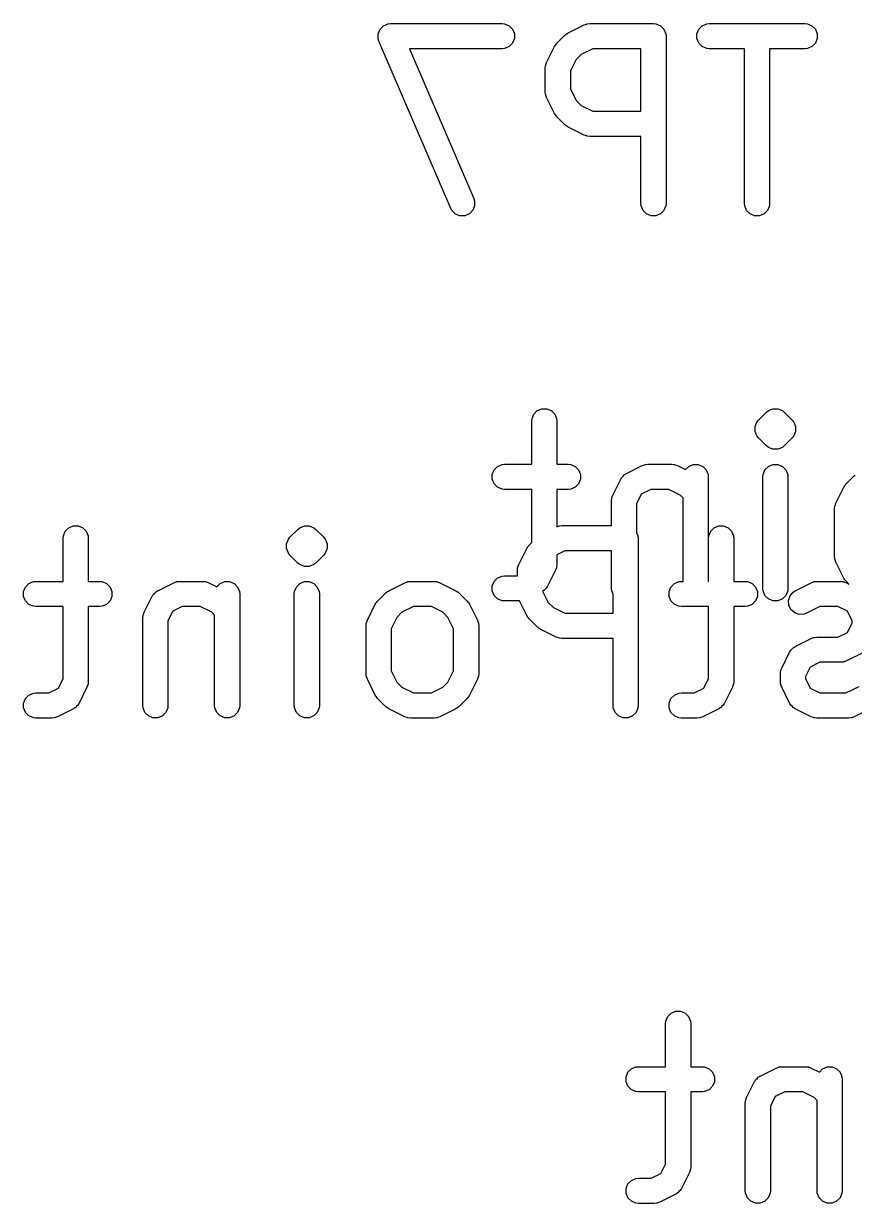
# Model space of a CAD drawing. Extents: x -2.56 to 2.01, y 0.39 to 3.96.
# Drawn here: x -2.5641 to -2.3686, y 2.9961 to 3.2736 of the extents above; entities that cross this region are included whole.
import ezdxf

# ---------------------------------------------------------------- set-up
doc = ezdxf.new("R2010")
doc.units = 0
doc.header["$MEASUREMENT"] = 0
doc.layers.add('BLACK', color=7, linetype='CONTINUOUS')

msp = doc.modelspace()

# ---------------------------------------------------------------- linework, layer by layer
at = {"layer": 'BLACK', "linetype": 'CONTINUOUS'}
for p, q in [((-2.48018, 3.27232), (-2.47979, 3.27271)), ((-2.47979, 3.27271), (-2.4794, 3.27311)), ((-2.4794, 3.27311), (-2.47938, 3.27312)), ((-2.47938, 3.27312), (-2.47937, 3.27313)), ((-2.47937, 3.27313), (-2.47885, 3.27335)), ((-2.47885, 3.27335), (-2.47834, 3.27357)), ((-2.47834, 3.27357), (-2.47832, 3.27357)), ((-2.47832, 3.27357), (-2.4783, 3.27357)), ((-2.4783, 3.27357), (-2.47773, 3.27363)), ((-2.47773, 3.27363), (-2.45148, 3.27363)), ((-2.45148, 3.27363), (-2.45091, 3.27357)), ((-2.45091, 3.27357), (-2.44984, 3.27313)), ((-2.44984, 3.27313), (-2.44903, 3.27232)), ((-2.43593, 3.27144), (-2.43218, 3.27332)), ((-2.43218, 3.27332), (-2.43164, 3.27352)), ((-2.43164, 3.27352), (-2.43153, 3.27353)), ((-2.43153, 3.27353), (-2.43143, 3.27357)), ((-2.43143, 3.27357), (-2.43086, 3.27363)), ((-2.43086, 3.27363), (-2.41586, 3.27363)), ((-2.41586, 3.27363), (-2.41528, 3.27357)), ((-2.41528, 3.27357), (-2.41422, 3.27313)), ((-2.41422, 3.27313), (-2.41341, 3.27232)), ((-2.40519, 3.27232), (-2.40438, 3.27313)), ((-2.40438, 3.27313), (-2.40331, 3.27357)), ((-2.40331, 3.27357), (-2.40274, 3.27363)), ((-2.40274, 3.27363), (-2.38024, 3.27363)), ((-2.38024, 3.27363), (-2.37966, 3.27357)), ((-2.37966, 3.27357), (-2.3786, 3.27313)), ((-2.3786, 3.27313), (-2.37778, 3.27232)), ((-2.48063, 3.27122), (-2.48062, 3.27123)), ((-2.48062, 3.27066), (-2.48063, 3.27122)), ((-2.48062, 3.27125), (-2.48041, 3.27177)), ((-2.48062, 3.27123), (-2.48062, 3.27125)), ((-2.48062, 3.2701), (-2.48062, 3.27066)), ((-2.48062, 3.27008), (-2.48062, 3.2701)), ((-2.48062, 3.27007), (-2.48062, 3.27008)), ((-2.48044, 3.26951), (-2.48062, 3.27007)), ((-2.48041, 3.27177), (-2.4802, 3.27229)), ((-2.4802, 3.27229), (-2.48019, 3.2723)), ((-2.48019, 3.2723), (-2.48018, 3.27232)), ((-2.44903, 3.27232), (-2.44859, 3.27125)), ((-2.44859, 3.2701), (-2.44903, 3.26904)), ((-2.44859, 3.27125), (-2.44859, 3.2701)), ((-2.43857, 3.26901), (-2.4367, 3.27089)), ((-2.4367, 3.27089), (-2.43647, 3.27108)), ((-2.43647, 3.27108), (-2.43642, 3.27113)), ((-2.43642, 3.27113), (-2.43633, 3.27119)), ((-2.43633, 3.27119), (-2.43625, 3.27126)), ((-2.43625, 3.27126), (-2.43618, 3.27129)), ((-2.43618, 3.27129), (-2.43593, 3.27144)), ((-2.41341, 3.27232), (-2.41296, 3.27125)), ((-2.41296, 3.27125), (-2.41291, 3.27068)), ((-2.41291, 3.27068), (-2.41291, 3.23131)), ((-2.40563, 3.27125), (-2.40519, 3.27232)), ((-2.40563, 3.2701), (-2.40563, 3.27125)), ((-2.40519, 3.26904), (-2.40563, 3.2701)), ((-2.37778, 3.27232), (-2.37734, 3.27125)), ((-2.37734, 3.2701), (-2.37778, 3.26904)), ((-2.37734, 3.27125), (-2.37734, 3.2701)), ((-2.46357, 3.23014), (-2.48044, 3.26951)), ((-2.45148, 3.26772), (-2.47325, 3.26772)), ((-2.47325, 3.26772), (-2.45814, 3.23247)), ((-2.45091, 3.26778), (-2.45148, 3.26772)), ((-2.44984, 3.26822), (-2.45091, 3.26778)), ((-2.44903, 3.26904), (-2.44984, 3.26822)), ((-2.441, 3.2645), (-2.43912, 3.26825)), ((-2.43912, 3.26825), (-2.43897, 3.2685)), ((-2.43897, 3.2685), (-2.43894, 3.26857)), ((-2.43894, 3.26857), (-2.43887, 3.26865)), ((-2.43887, 3.26865), (-2.43882, 3.26874)), ((-2.43882, 3.26874), (-2.43876, 3.26879)), ((-2.43876, 3.26879), (-2.43857, 3.26901)), ((-2.43016, 3.26772), (-2.43286, 3.26637)), ((-2.41881, 3.26772), (-2.43016, 3.26772)), ((-2.41881, 3.25301), (-2.41881, 3.26772)), ((-2.40438, 3.26822), (-2.40519, 3.26904)), ((-2.40331, 3.26778), (-2.40438, 3.26822)), ((-2.40274, 3.26772), (-2.40331, 3.26778)), ((-2.39444, 3.26772), (-2.40274, 3.26772)), ((-2.39444, 3.23131), (-2.39444, 3.26772)), ((-2.38024, 3.26772), (-2.38854, 3.26772)), ((-2.38854, 3.26772), (-2.38854, 3.23131)), ((-2.37966, 3.26778), (-2.38024, 3.26772)), ((-2.3786, 3.26822), (-2.37966, 3.26778)), ((-2.37778, 3.26904), (-2.3786, 3.26822)), ((-2.44121, 3.26396), (-2.441, 3.2645)), ((-2.43406, 3.26518), (-2.4354, 3.26248)), ((-2.43286, 3.26637), (-2.43406, 3.26518)), ((-2.44131, 3.26318), (-2.44125, 3.26375)), ((-2.44131, 3.25755), (-2.44131, 3.26318)), ((-2.44125, 3.26375), (-2.44121, 3.26385)), ((-2.44121, 3.26385), (-2.44121, 3.26396)), ((-2.4354, 3.26248), (-2.4354, 3.25825)), ((-2.44125, 3.25698), (-2.44131, 3.25755)), ((-2.44121, 3.25688), (-2.44125, 3.25698)), ((-2.44121, 3.25677), (-2.44121, 3.25688)), ((-2.441, 3.25623), (-2.44121, 3.25677)), ((-2.43912, 3.25248), (-2.441, 3.25623)), ((-2.4354, 3.25825), (-2.43406, 3.25555)), ((-2.43406, 3.25555), (-2.43286, 3.25436)), ((-2.43286, 3.25436), (-2.43016, 3.25301)), ((-2.43016, 3.25301), (-2.41881, 3.25301)), ((-2.43897, 3.25224), (-2.43912, 3.25248)), ((-2.43894, 3.25216), (-2.43897, 3.25224)), ((-2.43887, 3.25208), (-2.43894, 3.25216)), ((-2.43882, 3.25199), (-2.43887, 3.25208)), ((-2.43876, 3.25194), (-2.43882, 3.25199)), ((-2.43857, 3.25172), (-2.43876, 3.25194)), ((-2.4367, 3.24984), (-2.43857, 3.25172)), ((-2.43647, 3.24966), (-2.4367, 3.24984)), ((-2.43642, 3.2496), (-2.43647, 3.24966)), ((-2.43633, 3.24954), (-2.43642, 3.2496)), ((-2.43625, 3.24947), (-2.43633, 3.24954)), ((-2.43618, 3.24944), (-2.43625, 3.24947)), ((-2.43593, 3.24929), (-2.43618, 3.24944)), ((-2.43218, 3.24741), (-2.43593, 3.24929)), ((-2.43164, 3.24721), (-2.43218, 3.24741)), ((-2.43153, 3.2472), (-2.43164, 3.24721)), ((-2.43143, 3.24716), (-2.43153, 3.2472)), ((-2.43086, 3.2471), (-2.43143, 3.24716)), ((-2.41881, 3.2471), (-2.43086, 3.2471)), ((-2.41881, 3.23131), (-2.41881, 3.2471)), ((-2.45814, 3.23247), (-2.45797, 3.23192)), ((-2.45797, 3.23192), (-2.45795, 3.23077)), ((-2.41876, 3.23073), (-2.41881, 3.23131)), ((-2.41291, 3.23131), (-2.41296, 3.23073)), ((-2.39438, 3.23073), (-2.39444, 3.23131)), ((-2.38854, 3.23131), (-2.38859, 3.23073)), ((-2.46329, 3.22964), (-2.46357, 3.23014)), ((-2.46247, 3.22883), (-2.46329, 3.22964)), ((-2.4614, 3.2284), (-2.46247, 3.22883)), ((-2.46024, 3.22842), (-2.4614, 3.2284)), ((-2.45918, 3.22887), (-2.46024, 3.22842)), ((-2.45838, 3.2297), (-2.45918, 3.22887)), ((-2.45795, 3.23077), (-2.45838, 3.2297)), ((-2.41832, 3.22967), (-2.41876, 3.23073)), ((-2.4175, 3.22885), (-2.41832, 3.22967)), ((-2.41644, 3.22841), (-2.4175, 3.22885)), ((-2.41528, 3.22841), (-2.41644, 3.22841)), ((-2.41422, 3.22885), (-2.41528, 3.22841)), ((-2.41341, 3.22967), (-2.41422, 3.22885)), ((-2.41296, 3.23073), (-2.41341, 3.22967)), ((-2.39394, 3.22967), (-2.39438, 3.23073)), ((-2.39313, 3.22885), (-2.39394, 3.22967)), ((-2.39206, 3.22841), (-2.39313, 3.22885)), ((-2.39091, 3.22841), (-2.39206, 3.22841)), ((-2.38985, 3.22885), (-2.39091, 3.22841)), ((-2.38903, 3.22967), (-2.38985, 3.22885)), ((-2.38859, 3.23073), (-2.38903, 3.22967)), ((-2.44444, 3.1807), (-2.444, 3.18177)), ((-2.444, 3.18177), (-2.44319, 3.18258)), ((-2.44319, 3.18258), (-2.44212, 3.18302)), ((-2.44212, 3.18302), (-2.44097, 3.18302)), ((-2.44097, 3.18302), (-2.4399, 3.18258)), ((-2.4399, 3.18258), (-2.43909, 3.18177)), ((-2.43909, 3.18177), (-2.43865, 3.1807)), ((-2.39114, 3.18034), (-2.38926, 3.18221)), ((-2.38926, 3.18221), (-2.38882, 3.18258)), ((-2.38882, 3.18258), (-2.38775, 3.18302)), ((-2.38775, 3.18302), (-2.3866, 3.18302)), ((-2.3866, 3.18302), (-2.3866, 3.18302)), ((-2.3866, 3.18302), (-2.38554, 3.18258)), ((-2.38554, 3.18258), (-2.38509, 3.18221)), ((-2.38509, 3.18221), (-2.38321, 3.18034)), ((-2.4445, 3.18013), (-2.44444, 3.1807)), ((-2.4445, 3.16995), (-2.4445, 3.18013)), ((-2.43865, 3.1807), (-2.43859, 3.18013)), ((-2.43859, 3.18013), (-2.43859, 3.16995)), ((-2.39195, 3.17883), (-2.39151, 3.17989)), ((-2.39195, 3.17767), (-2.39195, 3.17883)), ((-2.39151, 3.17989), (-2.39114, 3.18034)), ((-2.38321, 3.18034), (-2.38285, 3.17989)), ((-2.38285, 3.17989), (-2.38271, 3.17955)), ((-2.38271, 3.17955), (-2.38241, 3.17883)), ((-2.38241, 3.17883), (-2.38241, 3.17767)), ((-2.39151, 3.17661), (-2.39195, 3.17767)), ((-2.39114, 3.17616), (-2.39151, 3.17661)), ((-2.38926, 3.17429), (-2.39114, 3.17616)), ((-2.38321, 3.17616), (-2.38509, 3.17429)), ((-2.38285, 3.17661), (-2.38321, 3.17616)), ((-2.38241, 3.17767), (-2.38285, 3.17661)), ((-2.38882, 3.17392), (-2.38926, 3.17429)), ((-2.38775, 3.17348), (-2.38882, 3.17392)), ((-2.3866, 3.17348), (-2.38775, 3.17348)), ((-2.38775, 3.17348), (-2.38775, 3.17348)), ((-2.38554, 3.17392), (-2.3866, 3.17348)), ((-2.3866, 3.17348), (-2.3866, 3.17348)), ((-2.38509, 3.17429), (-2.38554, 3.17392)), ((-2.45256, 3.16946), (-2.45149, 3.1699)), ((-2.45149, 3.1699), (-2.45092, 3.16995)), ((-2.45092, 3.16995), (-2.4445, 3.16995)), ((-2.43859, 3.16995), (-2.43592, 3.16995)), ((-2.43592, 3.16995), (-2.43534, 3.1699)), ((-2.43534, 3.1699), (-2.43428, 3.16946)), ((-2.41849, 3.16964), (-2.41795, 3.16985)), ((-2.41795, 3.16985), (-2.41785, 3.16986)), ((-2.41785, 3.16986), (-2.41775, 3.1699)), ((-2.41775, 3.1699), (-2.41717, 3.16995)), ((-2.41717, 3.16995), (-2.41155, 3.16995)), ((-2.41155, 3.16995), (-2.41097, 3.1699)), ((-2.41097, 3.1699), (-2.41087, 3.16986)), ((-2.41087, 3.16986), (-2.41077, 3.16985)), ((-2.41077, 3.16985), (-2.41023, 3.16964)), ((-2.40756, 3.16946), (-2.4065, 3.1699)), ((-2.4065, 3.1699), (-2.40535, 3.1699)), ((-2.40535, 3.1699), (-2.40428, 3.16946)), ((-2.38882, 3.16946), (-2.38775, 3.1699)), ((-2.38775, 3.1699), (-2.3866, 3.1699)), ((-2.3866, 3.1699), (-2.38554, 3.16946)), ((-2.45381, 3.16758), (-2.45337, 3.16864)), ((-2.45381, 3.16643), (-2.45381, 3.16758)), ((-2.45337, 3.16864), (-2.45256, 3.16946)), ((-2.43428, 3.16946), (-2.43347, 3.16864)), ((-2.43347, 3.16864), (-2.43302, 3.16758)), ((-2.43302, 3.16758), (-2.43302, 3.16643)), ((-2.42326, 3.16694), (-2.42298, 3.16718)), ((-2.42298, 3.16718), (-2.42273, 3.16746)), ((-2.42273, 3.16746), (-2.42244, 3.16764)), ((-2.42244, 3.16764), (-2.42238, 3.16769)), ((-2.42238, 3.16769), (-2.42234, 3.16771)), ((-2.42234, 3.16771), (-2.42224, 3.16777)), ((-2.42224, 3.16777), (-2.41849, 3.16964)), ((-2.41023, 3.16964), (-2.40833, 3.16869)), ((-2.40833, 3.16869), (-2.40756, 3.16946)), ((-2.40428, 3.16946), (-2.40347, 3.16864)), ((-2.40347, 3.16864), (-2.40303, 3.16758)), ((-2.40303, 3.16758), (-2.40297, 3.167)), ((-2.40297, 3.167), (-2.40297, 3.1424)), ((-2.39013, 3.167), (-2.39007, 3.16758)), ((-2.39013, 3.14076), (-2.39013, 3.167)), ((-2.39007, 3.16758), (-2.38963, 3.16864)), ((-2.38963, 3.16864), (-2.38882, 3.16946)), ((-2.38554, 3.16946), (-2.38472, 3.16864)), ((-2.38472, 3.16864), (-2.38428, 3.16758)), ((-2.38428, 3.16758), (-2.38422, 3.167)), ((-2.38422, 3.167), (-2.38422, 3.14076)), ((-2.37052, 3.16534), (-2.36864, 3.16722)), ((-2.36864, 3.16722), (-2.36842, 3.1674)), ((-2.45337, 3.16536), (-2.45381, 3.16643)), ((-2.45256, 3.16455), (-2.45337, 3.16536)), ((-2.45149, 3.16411), (-2.45256, 3.16455)), ((-2.43428, 3.16455), (-2.43534, 3.16411)), ((-2.43347, 3.16536), (-2.43428, 3.16455)), ((-2.43302, 3.16643), (-2.43347, 3.16536)), ((-2.42544, 3.1627), (-2.42356, 3.16645)), ((-2.42356, 3.16645), (-2.4235, 3.16654)), ((-2.4235, 3.16654), (-2.42349, 3.16659)), ((-2.42349, 3.16659), (-2.42344, 3.16665)), ((-2.42344, 3.16665), (-2.42326, 3.16694)), ((-2.37294, 3.16082), (-2.37107, 3.16457)), ((-2.37107, 3.16457), (-2.37091, 3.16482)), ((-2.37091, 3.16482), (-2.37088, 3.16489)), ((-2.37088, 3.16489), (-2.37082, 3.16497)), ((-2.37082, 3.16497), (-2.37076, 3.16506)), ((-2.37076, 3.16506), (-2.3707, 3.16511)), ((-2.3707, 3.16511), (-2.37052, 3.16534)), ((-2.45092, 3.16405), (-2.45149, 3.16411)), ((-2.4445, 3.16405), (-2.45092, 3.16405)), ((-2.4445, 3.15154), (-2.4445, 3.16405)), ((-2.43592, 3.16405), (-2.43859, 3.16405)), ((-2.43859, 3.16405), (-2.43859, 3.15526)), ((-2.43534, 3.16411), (-2.43592, 3.16405)), ((-2.42575, 3.16138), (-2.42569, 3.16195)), ((-2.42569, 3.16195), (-2.42565, 3.16205)), ((-2.42565, 3.16216), (-2.42544, 3.1627)), ((-2.42565, 3.16205), (-2.42565, 3.16216)), ((-2.41872, 3.16293), (-2.41984, 3.16068)), ((-2.41648, 3.16405), (-2.41872, 3.16293)), ((-2.41225, 3.16405), (-2.41648, 3.16405)), ((-2.40955, 3.1627), (-2.41225, 3.16405)), ((-2.40888, 3.16203), (-2.40955, 3.1627)), ((-2.40888, 3.1424), (-2.40888, 3.16203)), ((-2.42575, 3.15552), (-2.42575, 3.16138)), ((-2.41984, 3.16068), (-2.41984, 3.15391)), ((-2.37326, 3.1595), (-2.3732, 3.16008)), ((-2.37326, 3.14825), (-2.37326, 3.1595)), ((-2.3732, 3.16008), (-2.37316, 3.16018)), ((-2.37316, 3.16018), (-2.37315, 3.16028)), ((-2.37315, 3.16028), (-2.37294, 3.16082)), ((-2.55473, 3.15257), (-2.55468, 3.15314)), ((-2.55468, 3.15314), (-2.55424, 3.15421)), ((-2.55424, 3.15421), (-2.55342, 3.15502)), ((-2.55342, 3.15502), (-2.55236, 3.15546)), ((-2.55236, 3.15546), (-2.5512, 3.15546)), ((-2.5512, 3.15546), (-2.55014, 3.15502)), ((-2.55014, 3.15502), (-2.54933, 3.15421)), ((-2.54933, 3.15421), (-2.54889, 3.15314)), ((-2.54889, 3.15314), (-2.54883, 3.15257)), ((-2.50138, 3.15278), (-2.4995, 3.15465)), ((-2.4995, 3.15465), (-2.49905, 3.15502)), ((-2.49905, 3.15502), (-2.49799, 3.15546)), ((-2.49799, 3.15546), (-2.49684, 3.15546)), ((-2.49684, 3.15546), (-2.49684, 3.15546)), ((-2.49684, 3.15546), (-2.49577, 3.15502)), ((-2.49577, 3.15502), (-2.49532, 3.15465)), ((-2.49532, 3.15465), (-2.49345, 3.15278)), ((-2.43859, 3.15526), (-2.4382, 3.15541)), ((-2.4382, 3.15541), (-2.43809, 3.15542)), ((-2.43809, 3.15542), (-2.438, 3.15546)), ((-2.438, 3.15546), (-2.43742, 3.15552)), ((-2.43742, 3.15552), (-2.42575, 3.15552)), ((-2.41984, 3.15391), (-2.41953, 3.15314)), ((-2.41953, 3.15314), (-2.41947, 3.15257)), ((-2.40288, 3.15257), (-2.40282, 3.15314)), ((-2.40282, 3.15314), (-2.40238, 3.15421)), ((-2.40238, 3.15421), (-2.40157, 3.15502)), ((-2.40157, 3.15502), (-2.4005, 3.15546)), ((-2.4005, 3.15546), (-2.39935, 3.15546)), ((-2.39935, 3.15546), (-2.39828, 3.15502)), ((-2.39828, 3.15502), (-2.39747, 3.15421)), ((-2.39747, 3.15421), (-2.39703, 3.15314)), ((-2.39703, 3.15314), (-2.39697, 3.15257)), ((-2.55473, 3.1424), (-2.55473, 3.15257)), ((-2.54883, 3.15257), (-2.54883, 3.1424)), ((-2.50218, 3.15127), (-2.50174, 3.15233)), ((-2.50218, 3.15012), (-2.50218, 3.15127)), ((-2.50174, 3.15233), (-2.50138, 3.15278)), ((-2.49345, 3.15278), (-2.49308, 3.15233)), ((-2.49308, 3.15233), (-2.49294, 3.15199)), ((-2.49294, 3.15199), (-2.49264, 3.15127)), ((-2.49264, 3.15127), (-2.49264, 3.15012)), ((-2.44569, 3.15014), (-2.44553, 3.15039)), ((-2.44553, 3.15039), (-2.4455, 3.15046)), ((-2.4455, 3.15046), (-2.44543, 3.15054)), ((-2.44543, 3.15054), (-2.44538, 3.15063)), ((-2.44538, 3.15063), (-2.44532, 3.15068)), ((-2.44532, 3.15068), (-2.44513, 3.1509)), ((-2.44513, 3.1509), (-2.4445, 3.15154)), ((-2.41947, 3.15257), (-2.41947, 3.1132)), ((-2.40288, 3.1424), (-2.40288, 3.15257)), ((-2.39697, 3.15257), (-2.39697, 3.1424)), ((-2.50174, 3.14905), (-2.50218, 3.15012)), ((-2.50138, 3.1486), (-2.50174, 3.14905)), ((-2.4995, 3.14673), (-2.50138, 3.1486)), ((-2.49345, 3.1486), (-2.49532, 3.14673)), ((-2.49308, 3.14905), (-2.49345, 3.1486)), ((-2.49264, 3.15012), (-2.49308, 3.14905)), ((-2.44756, 3.14639), (-2.44569, 3.15014)), ((-2.43672, 3.14961), (-2.43859, 3.14868)), ((-2.43859, 3.14868), (-2.43859, 3.14638)), ((-2.42575, 3.14961), (-2.43672, 3.14961)), ((-2.42575, 3.14076), (-2.42575, 3.14961)), ((-2.3732, 3.14768), (-2.37326, 3.14825)), ((-2.37316, 3.14758), (-2.3732, 3.14768)), ((-2.37315, 3.14747), (-2.37316, 3.14758)), ((-2.49905, 3.14636), (-2.4995, 3.14673)), ((-2.49799, 3.14592), (-2.49905, 3.14636)), ((-2.49684, 3.14592), (-2.49799, 3.14592)), ((-2.49799, 3.14592), (-2.49799, 3.14592)), ((-2.49577, 3.14636), (-2.49684, 3.14592)), ((-2.49684, 3.14592), (-2.49684, 3.14592)), ((-2.49532, 3.14673), (-2.49577, 3.14636)), ((-2.44787, 3.14507), (-2.44782, 3.14564)), ((-2.44787, 3.14371), (-2.44787, 3.14507)), ((-2.44782, 3.14564), (-2.44777, 3.14574)), ((-2.44777, 3.14585), (-2.44756, 3.14639)), ((-2.44777, 3.14574), (-2.44777, 3.14585)), ((-2.4389, 3.14506), (-2.44078, 3.14131)), ((-2.4387, 3.1456), (-2.4389, 3.14506)), ((-2.43869, 3.14571), (-2.4387, 3.1456)), ((-2.43865, 3.1458), (-2.43869, 3.14571)), ((-2.43859, 3.14638), (-2.43865, 3.1458)), ((-2.37294, 3.14693), (-2.37315, 3.14747)), ((-2.37107, 3.14318), (-2.37294, 3.14693)), ((-2.5628, 3.1419), (-2.56173, 3.14234)), ((-2.56173, 3.14234), (-2.56115, 3.1424)), ((-2.56115, 3.1424), (-2.55473, 3.1424)), ((-2.54883, 3.1424), (-2.54616, 3.1424)), ((-2.54616, 3.1424), (-2.54558, 3.14234)), ((-2.54558, 3.14234), (-2.54452, 3.1419)), ((-2.53248, 3.14021), (-2.52873, 3.14208)), ((-2.52873, 3.14208), (-2.52819, 3.14229)), ((-2.52819, 3.14229), (-2.52808, 3.1423)), ((-2.52808, 3.1423), (-2.52799, 3.14234)), ((-2.52799, 3.14234), (-2.52741, 3.1424)), ((-2.52741, 3.1424), (-2.52178, 3.1424)), ((-2.52178, 3.1424), (-2.52121, 3.14234)), ((-2.52121, 3.14234), (-2.52111, 3.1423)), ((-2.52111, 3.1423), (-2.521, 3.14229)), ((-2.521, 3.14229), (-2.52046, 3.14208)), ((-2.52046, 3.14208), (-2.51856, 3.14113)), ((-2.5178, 3.1419), (-2.51674, 3.14234)), ((-2.51674, 3.14234), (-2.51558, 3.14234)), ((-2.51558, 3.14234), (-2.51452, 3.1419)), ((-2.49905, 3.1419), (-2.49799, 3.14234)), ((-2.49799, 3.14234), (-2.49684, 3.14234)), ((-2.49684, 3.14234), (-2.49577, 3.1419)), ((-2.47811, 3.14021), (-2.47436, 3.14208)), ((-2.47436, 3.14208), (-2.47382, 3.14229)), ((-2.47382, 3.14229), (-2.47371, 3.1423)), ((-2.47371, 3.1423), (-2.47362, 3.14234)), ((-2.47362, 3.14234), (-2.47304, 3.1424)), ((-2.47304, 3.1424), (-2.46742, 3.1424)), ((-2.46742, 3.1424), (-2.46684, 3.14234)), ((-2.46684, 3.14234), (-2.46674, 3.1423)), ((-2.46674, 3.1423), (-2.46664, 3.14229)), ((-2.46664, 3.14229), (-2.4661, 3.14208)), ((-2.4661, 3.14208), (-2.46235, 3.14021)), ((-2.45381, 3.14133), (-2.45337, 3.1424)), ((-2.45337, 3.1424), (-2.45256, 3.14321)), ((-2.45256, 3.14321), (-2.45149, 3.14365)), ((-2.45149, 3.14365), (-2.45092, 3.14371)), ((-2.45092, 3.14371), (-2.44787, 3.14371)), ((-2.41094, 3.1419), (-2.40987, 3.14234)), ((-2.40987, 3.14234), (-2.4093, 3.1424)), ((-2.4093, 3.1424), (-2.40888, 3.1424)), ((-2.40297, 3.1424), (-2.40288, 3.1424)), ((-2.39697, 3.1424), (-2.3943, 3.1424)), ((-2.3943, 3.1424), (-2.39372, 3.14234)), ((-2.39372, 3.14234), (-2.39266, 3.1419)), ((-2.3825, 3.14021), (-2.37875, 3.14208)), ((-2.37875, 3.14208), (-2.37821, 3.14229)), ((-2.37821, 3.14229), (-2.3781, 3.1423)), ((-2.3781, 3.1423), (-2.378, 3.14234)), ((-2.378, 3.14234), (-2.37743, 3.1424)), ((-2.37743, 3.1424), (-2.3718, 3.1424)), ((-2.3718, 3.1424), (-2.37123, 3.14234)), ((-2.37123, 3.14234), (-2.37113, 3.1423)), ((-2.37113, 3.1423), (-2.37102, 3.14229)), ((-2.37091, 3.14294), (-2.37107, 3.14318)), ((-2.37102, 3.14229), (-2.37048, 3.14208)), ((-2.37088, 3.14286), (-2.37091, 3.14294)), ((-2.37082, 3.14278), (-2.37088, 3.14286)), ((-2.37076, 3.14269), (-2.37082, 3.14278)), ((-2.3707, 3.14264), (-2.37076, 3.14269)), ((-2.37052, 3.14242), (-2.3707, 3.14264)), ((-2.36988, 3.14178), (-2.37052, 3.14242)), ((-2.37048, 3.14208), (-2.36988, 3.14178)), ((-2.56405, 3.14002), (-2.56361, 3.14108)), ((-2.56405, 3.13887), (-2.56405, 3.14002)), ((-2.56361, 3.14108), (-2.5628, 3.1419)), ((-2.54452, 3.1419), (-2.5437, 3.14108)), ((-2.5437, 3.14108), (-2.54326, 3.14002)), ((-2.54326, 3.14002), (-2.54326, 3.13887)), ((-2.53367, 3.13909), (-2.53349, 3.13938)), ((-2.53349, 3.13938), (-2.53321, 3.13962)), ((-2.53321, 3.13962), (-2.53297, 3.1399)), ((-2.53297, 3.1399), (-2.53268, 3.14008)), ((-2.53268, 3.14008), (-2.53262, 3.14013)), ((-2.53262, 3.14013), (-2.53258, 3.14015)), ((-2.53258, 3.14015), (-2.53248, 3.14021)), ((-2.51856, 3.14113), (-2.5178, 3.1419)), ((-2.51452, 3.1419), (-2.51371, 3.14108)), ((-2.51371, 3.14108), (-2.51326, 3.14002)), ((-2.51326, 3.14002), (-2.51321, 3.13944)), ((-2.51321, 3.13944), (-2.51321, 3.1132)), ((-2.50037, 3.13944), (-2.50031, 3.14002)), ((-2.50037, 3.1132), (-2.50037, 3.13944)), ((-2.50031, 3.14002), (-2.49987, 3.14108)), ((-2.49987, 3.14108), (-2.49905, 3.1419)), ((-2.49577, 3.1419), (-2.49496, 3.14108)), ((-2.49496, 3.14108), (-2.49452, 3.14002)), ((-2.49452, 3.14002), (-2.49446, 3.13944)), ((-2.49446, 3.13944), (-2.49446, 3.1132)), ((-2.48075, 3.13778), (-2.47888, 3.13966)), ((-2.47888, 3.13966), (-2.47865, 3.13984)), ((-2.47865, 3.13984), (-2.4786, 3.1399)), ((-2.4786, 3.1399), (-2.47851, 3.13996)), ((-2.47851, 3.13996), (-2.47843, 3.14002)), ((-2.47843, 3.14002), (-2.47836, 3.14005)), ((-2.47836, 3.14005), (-2.47811, 3.14021)), ((-2.46235, 3.14021), (-2.4621, 3.14005)), ((-2.4621, 3.14005), (-2.46203, 3.14002)), ((-2.46203, 3.14002), (-2.46195, 3.13996)), ((-2.46195, 3.13996), (-2.46186, 3.1399)), ((-2.46186, 3.1399), (-2.46181, 3.13984)), ((-2.46181, 3.13984), (-2.46158, 3.13966)), ((-2.46158, 3.13966), (-2.4597, 3.13778)), ((-2.45381, 3.14018), (-2.45381, 3.14133)), ((-2.45337, 3.13911), (-2.45381, 3.14018)), ((-2.4419, 3.14011), (-2.44194, 3.14008)), ((-2.44194, 3.14008), (-2.44062, 3.13744)), ((-2.44161, 3.1403), (-2.4419, 3.14011)), ((-2.44137, 3.14058), (-2.44161, 3.1403)), ((-2.44109, 3.14082), (-2.44137, 3.14058)), ((-2.4409, 3.14111), (-2.44109, 3.14082)), ((-2.44085, 3.14117), (-2.4409, 3.14111)), ((-2.44084, 3.14121), (-2.44085, 3.14117)), ((-2.44078, 3.14131), (-2.44084, 3.14121)), ((-2.42569, 3.14018), (-2.42575, 3.14076)), ((-2.42537, 3.13941), (-2.42569, 3.14018)), ((-2.42537, 3.1349), (-2.42537, 3.13941)), ((-2.41219, 3.14002), (-2.41175, 3.14108)), ((-2.41219, 3.13887), (-2.41219, 3.14002)), ((-2.41175, 3.14108), (-2.41094, 3.1419)), ((-2.39266, 3.1419), (-2.39185, 3.14108)), ((-2.39185, 3.14108), (-2.3914, 3.14002)), ((-2.3914, 3.14002), (-2.3914, 3.13887)), ((-2.39007, 3.14018), (-2.39013, 3.14076)), ((-2.38963, 3.13911), (-2.39007, 3.14018)), ((-2.38428, 3.14018), (-2.38472, 3.13911)), ((-2.38422, 3.14076), (-2.38428, 3.14018)), ((-2.38374, 3.13903), (-2.38299, 3.1399)), ((-2.38299, 3.1399), (-2.3825, 3.14021)), ((-2.56361, 3.1378), (-2.56405, 3.13887)), ((-2.5628, 3.13699), (-2.56361, 3.1378)), ((-2.56173, 3.13655), (-2.5628, 3.13699)), ((-2.56115, 3.13649), (-2.56173, 3.13655)), ((-2.55473, 3.13649), (-2.56115, 3.13649)), ((-2.55473, 3.11952), (-2.55473, 3.13649)), ((-2.54616, 3.13649), (-2.54883, 3.13649)), ((-2.54883, 3.13649), (-2.54883, 3.11882)), ((-2.54558, 3.13655), (-2.54616, 3.13649)), ((-2.54452, 3.13699), (-2.54558, 3.13655)), ((-2.5437, 3.1378), (-2.54452, 3.13699)), ((-2.54326, 3.13887), (-2.5437, 3.1378)), ((-2.53567, 3.13514), (-2.5338, 3.13889)), ((-2.5338, 3.13889), (-2.53374, 3.13898)), ((-2.53374, 3.13898), (-2.53372, 3.13903)), ((-2.53372, 3.13903), (-2.53367, 3.13909)), ((-2.52671, 3.13649), (-2.52896, 3.13537)), ((-2.52248, 3.13649), (-2.52671, 3.13649)), ((-2.51978, 3.13514), (-2.52248, 3.13649)), ((-2.48318, 3.13326), (-2.48131, 3.13701)), ((-2.48131, 3.13701), (-2.48115, 3.13726)), ((-2.48115, 3.13726), (-2.48112, 3.13733)), ((-2.48112, 3.13733), (-2.48105, 3.13741)), ((-2.48105, 3.13741), (-2.481, 3.1375)), ((-2.481, 3.1375), (-2.48094, 3.13755)), ((-2.48094, 3.13755), (-2.48075, 3.13778)), ((-2.47234, 3.13649), (-2.47504, 3.13514)), ((-2.46811, 3.13649), (-2.47234, 3.13649)), ((-2.46542, 3.13514), (-2.46811, 3.13649)), ((-2.4597, 3.13778), (-2.45952, 3.13755)), ((-2.45952, 3.13755), (-2.45946, 3.1375)), ((-2.45946, 3.1375), (-2.4594, 3.13741)), ((-2.4594, 3.13741), (-2.45934, 3.13733)), ((-2.45934, 3.13733), (-2.45931, 3.13726)), ((-2.45931, 3.13726), (-2.45915, 3.13701)), ((-2.45915, 3.13701), (-2.45728, 3.13326)), ((-2.45256, 3.1383), (-2.45337, 3.13911)), ((-2.45149, 3.13786), (-2.45256, 3.1383)), ((-2.45092, 3.1378), (-2.45149, 3.13786)), ((-2.4474, 3.1378), (-2.45092, 3.1378)), ((-2.44569, 3.13437), (-2.4474, 3.1378)), ((-2.44062, 3.13744), (-2.43942, 3.13625)), ((-2.41175, 3.1378), (-2.41219, 3.13887)), ((-2.41094, 3.13699), (-2.41175, 3.1378)), ((-2.40987, 3.13655), (-2.41094, 3.13699)), ((-2.4093, 3.13649), (-2.40987, 3.13655)), ((-2.40288, 3.13649), (-2.4093, 3.13649)), ((-2.40288, 3.11952), (-2.40288, 3.13649)), ((-2.3943, 3.13649), (-2.39697, 3.13649)), ((-2.39697, 3.13649), (-2.39697, 3.11882)), ((-2.39372, 3.13655), (-2.3943, 3.13649)), ((-2.39266, 3.13699), (-2.39372, 3.13655)), ((-2.39185, 3.1378), (-2.39266, 3.13699)), ((-2.3914, 3.13887), (-2.39185, 3.1378)), ((-2.38882, 3.1383), (-2.38963, 3.13911)), ((-2.38775, 3.13786), (-2.38882, 3.1383)), ((-2.3866, 3.13786), (-2.38775, 3.13786)), ((-2.38554, 3.1383), (-2.3866, 3.13786)), ((-2.38472, 3.13911), (-2.38554, 3.1383)), ((-2.38411, 3.13794), (-2.38374, 3.13903)), ((-2.38403, 3.13679), (-2.38411, 3.13794)), ((-2.38351, 3.13576), (-2.38403, 3.13679)), ((-2.37673, 3.13649), (-2.37986, 3.13493)), ((-2.3725, 3.13649), (-2.37673, 3.13649)), ((-2.37025, 3.13537), (-2.3725, 3.13649)), ((-2.53599, 3.13382), (-2.53593, 3.13439)), ((-2.53599, 3.1132), (-2.53599, 3.13382)), ((-2.53593, 3.13439), (-2.53589, 3.13449)), ((-2.53589, 3.13449), (-2.53588, 3.1346)), ((-2.53588, 3.1346), (-2.53567, 3.13514)), ((-2.52896, 3.13537), (-2.53008, 3.13312)), ((-2.51911, 3.13447), (-2.51978, 3.13514)), ((-2.51911, 3.1132), (-2.51911, 3.13447)), ((-2.47624, 3.13394), (-2.47759, 3.13125)), ((-2.47504, 3.13514), (-2.47624, 3.13394)), ((-2.46422, 3.13394), (-2.46542, 3.13514)), ((-2.46287, 3.13125), (-2.46422, 3.13394)), ((-2.44553, 3.13412), (-2.44569, 3.13437)), ((-2.4455, 3.13405), (-2.44553, 3.13412)), ((-2.44543, 3.13397), (-2.4455, 3.13405)), ((-2.44538, 3.13388), (-2.44543, 3.13397)), ((-2.44532, 3.13383), (-2.44538, 3.13388)), ((-2.44513, 3.13361), (-2.44532, 3.13383)), ((-2.43942, 3.13625), (-2.43672, 3.1349)), ((-2.43672, 3.1349), (-2.42537, 3.1349)), ((-2.38264, 3.135), (-2.38351, 3.13576)), ((-2.38155, 3.13464), (-2.38264, 3.135)), ((-2.3804, 3.13472), (-2.38155, 3.13464)), ((-2.37986, 3.13493), (-2.3804, 3.13472)), ((-2.36913, 3.13312), (-2.37025, 3.13537)), ((-2.53008, 3.13312), (-2.53008, 3.1132)), ((-2.48349, 3.13194), (-2.48344, 3.13252)), ((-2.48349, 3.1207), (-2.48349, 3.13194)), ((-2.48344, 3.13252), (-2.4834, 3.13262)), ((-2.4834, 3.13262), (-2.48339, 3.13272)), ((-2.48339, 3.13272), (-2.48318, 3.13326)), ((-2.47759, 3.13125), (-2.47759, 3.12139)), ((-2.46287, 3.12139), (-2.46287, 3.13125)), ((-2.45728, 3.13326), (-2.45707, 3.13272)), ((-2.45707, 3.13272), (-2.45706, 3.13262)), ((-2.45706, 3.13262), (-2.45702, 3.13252)), ((-2.45702, 3.13252), (-2.45696, 3.13194)), ((-2.45696, 3.13194), (-2.45696, 3.1207)), ((-2.44326, 3.13173), (-2.44513, 3.13361)), ((-2.44303, 3.13154), (-2.44326, 3.13173)), ((-2.44298, 3.13149), (-2.44303, 3.13154)), ((-2.44289, 3.13143), (-2.44298, 3.13149)), ((-2.44281, 3.13136), (-2.44289, 3.13143)), ((-2.44274, 3.13133), (-2.44281, 3.13136)), ((-2.44249, 3.13118), (-2.44274, 3.13133)), ((-2.43874, 3.1293), (-2.44249, 3.13118)), ((-2.37025, 3.1304), (-2.36913, 3.13264)), ((-2.36913, 3.13264), (-2.36913, 3.13312)), ((-2.4382, 3.1291), (-2.43874, 3.1293)), ((-2.43809, 3.12909), (-2.4382, 3.1291)), ((-2.438, 3.12905), (-2.43809, 3.12909)), ((-2.43742, 3.12899), (-2.438, 3.12905)), ((-2.42537, 3.12899), (-2.43742, 3.12899)), ((-2.42537, 3.1132), (-2.42537, 3.12899)), ((-2.3825, 3.12709), (-2.37875, 3.12896)), ((-2.37875, 3.12896), (-2.37821, 3.12917)), ((-2.37821, 3.12917), (-2.3781, 3.12917)), ((-2.3781, 3.12917), (-2.378, 3.12922)), ((-2.378, 3.12922), (-2.37743, 3.12927)), ((-2.37743, 3.12927), (-2.3725, 3.12927)), ((-2.3725, 3.12927), (-2.37025, 3.1304)), ((-2.38569, 3.12202), (-2.38382, 3.12577)), ((-2.38382, 3.12577), (-2.38376, 3.12586)), ((-2.38376, 3.12586), (-2.38374, 3.12591)), ((-2.38374, 3.12591), (-2.38369, 3.12596)), ((-2.38369, 3.12596), (-2.38351, 3.12626)), ((-2.38351, 3.12626), (-2.38323, 3.1265)), ((-2.38323, 3.1265), (-2.38299, 3.12678)), ((-2.38299, 3.12678), (-2.3827, 3.12696)), ((-2.3827, 3.12696), (-2.38264, 3.12701)), ((-2.38264, 3.12701), (-2.38259, 3.12703)), ((-2.38259, 3.12703), (-2.3825, 3.12709)), ((-2.36673, 3.12555), (-2.37048, 3.12368)), ((-2.37673, 3.12337), (-2.37898, 3.12224)), ((-2.3718, 3.12337), (-2.37673, 3.12337)), ((-2.37123, 3.12342), (-2.3718, 3.12337)), ((-2.37113, 3.12346), (-2.37123, 3.12342)), ((-2.37102, 3.12347), (-2.37113, 3.12346)), ((-2.37048, 3.12368), (-2.37102, 3.12347)), ((-2.48344, 3.12012), (-2.48349, 3.1207)), ((-2.4834, 3.12002), (-2.48344, 3.12012)), ((-2.48339, 3.11992), (-2.4834, 3.12002)), ((-2.48318, 3.11937), (-2.48339, 3.11992)), ((-2.47759, 3.12139), (-2.47624, 3.11869)), ((-2.46422, 3.11869), (-2.46287, 3.12139)), ((-2.45707, 3.11992), (-2.45728, 3.11937)), ((-2.45706, 3.12002), (-2.45707, 3.11992)), ((-2.45702, 3.12012), (-2.45706, 3.12002)), ((-2.45696, 3.1207), (-2.45702, 3.12012)), ((-2.386, 3.1207), (-2.38595, 3.12127)), ((-2.386, 3.11882), (-2.386, 3.1207)), ((-2.38595, 3.12127), (-2.38591, 3.12137)), ((-2.38591, 3.12137), (-2.3859, 3.12148)), ((-2.3859, 3.12148), (-2.38569, 3.12202)), ((-2.37898, 3.12224), (-2.3801, 3.12)), ((-2.3801, 3.12), (-2.3801, 3.11952)), ((-2.5581, 3.11615), (-2.55586, 3.11727)), ((-2.55586, 3.11727), (-2.55473, 3.11952)), ((-2.54914, 3.1175), (-2.55101, 3.11375)), ((-2.54893, 3.11804), (-2.54914, 3.1175)), ((-2.54889, 3.11824), (-2.54893, 3.11815)), ((-2.54893, 3.11815), (-2.54893, 3.11804)), ((-2.54883, 3.11882), (-2.54889, 3.11824)), ((-2.48131, 3.11563), (-2.48318, 3.11937)), ((-2.47624, 3.11869), (-2.47504, 3.1175)), ((-2.47504, 3.1175), (-2.47234, 3.11615)), ((-2.46811, 3.11615), (-2.46542, 3.1175)), ((-2.46542, 3.1175), (-2.46422, 3.11869)), ((-2.45728, 3.11937), (-2.45915, 3.11563)), ((-2.40625, 3.11615), (-2.404, 3.11727)), ((-2.404, 3.11727), (-2.40288, 3.11952)), ((-2.39728, 3.1175), (-2.39916, 3.11375)), ((-2.39708, 3.11804), (-2.39728, 3.1175)), ((-2.39707, 3.11815), (-2.39708, 3.11804)), ((-2.39703, 3.11824), (-2.39707, 3.11815)), ((-2.39697, 3.11882), (-2.39703, 3.11824)), ((-2.38595, 3.11824), (-2.386, 3.11882)), ((-2.38591, 3.11815), (-2.38595, 3.11824)), ((-2.3859, 3.11804), (-2.38591, 3.11815)), ((-2.38569, 3.1175), (-2.3859, 3.11804)), ((-2.38382, 3.11375), (-2.38569, 3.1175)), ((-2.3801, 3.11952), (-2.37898, 3.11727)), ((-2.37898, 3.11727), (-2.37673, 3.11615)), ((-2.37063, 3.11615), (-2.3675, 3.11771)), ((-2.56405, 3.11377), (-2.56361, 3.11484)), ((-2.56361, 3.11484), (-2.5628, 3.11565)), ((-2.5628, 3.11565), (-2.56173, 3.11609)), ((-2.56173, 3.11609), (-2.56115, 3.11615)), ((-2.56115, 3.11615), (-2.5581, 3.11615)), ((-2.48115, 3.11538), (-2.48131, 3.11563)), ((-2.48112, 3.11531), (-2.48115, 3.11538)), ((-2.48105, 3.11522), (-2.48112, 3.11531)), ((-2.481, 3.11514), (-2.48105, 3.11522)), ((-2.48094, 3.11508), (-2.481, 3.11514)), ((-2.48075, 3.11486), (-2.48094, 3.11508)), ((-2.47888, 3.11298), (-2.48075, 3.11486)), ((-2.47234, 3.11615), (-2.46811, 3.11615)), ((-2.4597, 3.11486), (-2.46158, 3.11298)), ((-2.45952, 3.11508), (-2.4597, 3.11486)), ((-2.45946, 3.11514), (-2.45952, 3.11508)), ((-2.4594, 3.11522), (-2.45946, 3.11514)), ((-2.45934, 3.11531), (-2.4594, 3.11522)), ((-2.45931, 3.11538), (-2.45934, 3.11531)), ((-2.45915, 3.11563), (-2.45931, 3.11538)), ((-2.41219, 3.11377), (-2.41175, 3.11484)), ((-2.41175, 3.11484), (-2.41094, 3.11565)), ((-2.41094, 3.11565), (-2.40987, 3.11609)), ((-2.40987, 3.11609), (-2.4093, 3.11615)), ((-2.4093, 3.11615), (-2.40625, 3.11615)), ((-2.37673, 3.11615), (-2.37063, 3.11615)), ((-2.56405, 3.11262), (-2.56405, 3.11377)), ((-2.56361, 3.11156), (-2.56405, 3.11262)), ((-2.5628, 3.11074), (-2.56361, 3.11156)), ((-2.55234, 3.11243), (-2.55608, 3.11056)), ((-2.55224, 3.11249), (-2.55234, 3.11243)), ((-2.55219, 3.11251), (-2.55224, 3.11249)), ((-2.55214, 3.11255), (-2.55219, 3.11251)), ((-2.55185, 3.11274), (-2.55214, 3.11255)), ((-2.5516, 3.11302), (-2.55185, 3.11274)), ((-2.55132, 3.11326), (-2.5516, 3.11302)), ((-2.55114, 3.11355), (-2.55132, 3.11326)), ((-2.55109, 3.11361), (-2.55114, 3.11355)), ((-2.55108, 3.11365), (-2.55109, 3.11361)), ((-2.55101, 3.11375), (-2.55108, 3.11365)), ((-2.53593, 3.11262), (-2.53599, 3.1132)), ((-2.53549, 3.11156), (-2.53593, 3.11262)), ((-2.53467, 3.11074), (-2.53549, 3.11156)), ((-2.53058, 3.11156), (-2.53139, 3.11074)), ((-2.53014, 3.11262), (-2.53058, 3.11156)), ((-2.53008, 3.1132), (-2.53014, 3.11262)), ((-2.51906, 3.11262), (-2.51911, 3.1132)), ((-2.51862, 3.11156), (-2.51906, 3.11262)), ((-2.5178, 3.11074), (-2.51862, 3.11156)), ((-2.51371, 3.11156), (-2.51452, 3.11074)), ((-2.51326, 3.11262), (-2.51371, 3.11156)), ((-2.51321, 3.1132), (-2.51326, 3.11262)), ((-2.50031, 3.11262), (-2.50037, 3.1132)), ((-2.49987, 3.11156), (-2.50031, 3.11262)), ((-2.49905, 3.11074), (-2.49987, 3.11156)), ((-2.49496, 3.11156), (-2.49577, 3.11074)), ((-2.49452, 3.11262), (-2.49496, 3.11156)), ((-2.49446, 3.1132), (-2.49452, 3.11262)), ((-2.47865, 3.1128), (-2.47888, 3.11298)), ((-2.4786, 3.11274), (-2.47865, 3.1128)), ((-2.47851, 3.11268), (-2.4786, 3.11274)), ((-2.47843, 3.11262), (-2.47851, 3.11268)), ((-2.47836, 3.11259), (-2.47843, 3.11262)), ((-2.47811, 3.11243), (-2.47836, 3.11259)), ((-2.47436, 3.11056), (-2.47811, 3.11243)), ((-2.46235, 3.11243), (-2.4661, 3.11056)), ((-2.4621, 3.11259), (-2.46235, 3.11243)), ((-2.46203, 3.11262), (-2.4621, 3.11259)), ((-2.46195, 3.11268), (-2.46203, 3.11262)), ((-2.46186, 3.11274), (-2.46195, 3.11268)), ((-2.46181, 3.1128), (-2.46186, 3.11274)), ((-2.46158, 3.11298), (-2.46181, 3.1128)), ((-2.42532, 3.11262), (-2.42537, 3.1132)), ((-2.42488, 3.11156), (-2.42532, 3.11262)), ((-2.42406, 3.11074), (-2.42488, 3.11156)), ((-2.41997, 3.11156), (-2.42078, 3.11074)), ((-2.41953, 3.11262), (-2.41997, 3.11156)), ((-2.41947, 3.1132), (-2.41953, 3.11262)), ((-2.41219, 3.11262), (-2.41219, 3.11377)), ((-2.41175, 3.11156), (-2.41219, 3.11262)), ((-2.41094, 3.11074), (-2.41175, 3.11156)), ((-2.40048, 3.11243), (-2.40423, 3.11056)), ((-2.40038, 3.11249), (-2.40048, 3.11243)), ((-2.40034, 3.11251), (-2.40038, 3.11249)), ((-2.40028, 3.11255), (-2.40034, 3.11251)), ((-2.39999, 3.11274), (-2.40028, 3.11255)), ((-2.39975, 3.11302), (-2.39999, 3.11274)), ((-2.39947, 3.11326), (-2.39975, 3.11302)), ((-2.39928, 3.11355), (-2.39947, 3.11326)), ((-2.39923, 3.11361), (-2.39928, 3.11355)), ((-2.39922, 3.11365), (-2.39923, 3.11361)), ((-2.39916, 3.11375), (-2.39922, 3.11365)), ((-2.38376, 3.11365), (-2.38382, 3.11375)), ((-2.38374, 3.11361), (-2.38376, 3.11365)), ((-2.38369, 3.11355), (-2.38374, 3.11361)), ((-2.38351, 3.11326), (-2.38369, 3.11355)), ((-2.38323, 3.11302), (-2.38351, 3.11326)), ((-2.38299, 3.11274), (-2.38323, 3.11302)), ((-2.3827, 3.11255), (-2.38299, 3.11274)), ((-2.38264, 3.11251), (-2.3827, 3.11255)), ((-2.38259, 3.11249), (-2.38264, 3.11251)), ((-2.3825, 3.11243), (-2.38259, 3.11249)), ((-2.37875, 3.11056), (-2.3825, 3.11243)), ((-2.36486, 3.11243), (-2.36861, 3.11056)), ((-2.56173, 3.1103), (-2.5628, 3.11074)), ((-2.56115, 3.11024), (-2.56173, 3.1103)), ((-2.55741, 3.11024), (-2.56115, 3.11024)), ((-2.55683, 3.1103), (-2.55741, 3.11024)), ((-2.55673, 3.11034), (-2.55683, 3.1103)), ((-2.55663, 3.11035), (-2.55673, 3.11034)), ((-2.55608, 3.11056), (-2.55663, 3.11035)), ((-2.53361, 3.1103), (-2.53467, 3.11074)), ((-2.53246, 3.1103), (-2.53361, 3.1103)), ((-2.53139, 3.11074), (-2.53246, 3.1103)), ((-2.51674, 3.1103), (-2.5178, 3.11074)), ((-2.51558, 3.1103), (-2.51674, 3.1103)), ((-2.51452, 3.11074), (-2.51558, 3.1103)), ((-2.49799, 3.1103), (-2.49905, 3.11074)), ((-2.49684, 3.1103), (-2.49799, 3.1103)), ((-2.49577, 3.11074), (-2.49684, 3.1103)), ((-2.47382, 3.11035), (-2.47436, 3.11056)), ((-2.47371, 3.11034), (-2.47382, 3.11035)), ((-2.47362, 3.1103), (-2.47371, 3.11034)), ((-2.47304, 3.11024), (-2.47362, 3.1103)), ((-2.46742, 3.11024), (-2.47304, 3.11024)), ((-2.46684, 3.1103), (-2.46742, 3.11024)), ((-2.46674, 3.11034), (-2.46684, 3.1103)), ((-2.46664, 3.11035), (-2.46674, 3.11034)), ((-2.4661, 3.11056), (-2.46664, 3.11035)), ((-2.423, 3.1103), (-2.42406, 3.11074)), ((-2.42185, 3.1103), (-2.423, 3.1103)), ((-2.42078, 3.11074), (-2.42185, 3.1103)), ((-2.40987, 3.1103), (-2.41094, 3.11074)), ((-2.4093, 3.11024), (-2.40987, 3.1103)), ((-2.40555, 3.11024), (-2.4093, 3.11024)), ((-2.40497, 3.1103), (-2.40555, 3.11024)), ((-2.40488, 3.11034), (-2.40497, 3.1103)), ((-2.40477, 3.11035), (-2.40488, 3.11034)), ((-2.40423, 3.11056), (-2.40477, 3.11035)), ((-2.37821, 3.11035), (-2.37875, 3.11056)), ((-2.3781, 3.11034), (-2.37821, 3.11035)), ((-2.378, 3.1103), (-2.3781, 3.11034)), ((-2.37743, 3.11024), (-2.378, 3.1103)), ((-2.36993, 3.11024), (-2.37743, 3.11024)), ((-2.36935, 3.1103), (-2.36993, 3.11024)), ((-2.36925, 3.11034), (-2.36935, 3.1103)), ((-2.36915, 3.11035), (-2.36925, 3.11034)), ((-2.36861, 3.11056), (-2.36915, 3.11035)), ((-2.41294, 3.03897), (-2.4125, 3.04003)), ((-2.4125, 3.04003), (-2.41169, 3.04085)), ((-2.41169, 3.04085), (-2.41062, 3.04129)), ((-2.41062, 3.04129), (-2.40947, 3.04129)), ((-2.40947, 3.04129), (-2.40841, 3.04085)), ((-2.40841, 3.04085), (-2.40759, 3.04003)), ((-2.40759, 3.04003), (-2.40715, 3.03897)), ((-2.413, 3.03839), (-2.41294, 3.03897)), ((-2.413, 3.02822), (-2.413, 3.03839)), ((-2.40715, 3.03897), (-2.4071, 3.03839)), ((-2.4071, 3.03839), (-2.4071, 3.02822)), ((-2.42, 3.02817), (-2.41942, 3.02822)), ((-2.41942, 3.02822), (-2.413, 3.02822)), ((-2.4071, 3.02822), (-2.40442, 3.02822)), ((-2.40442, 3.02822), (-2.40385, 3.02817)), ((-2.38625, 3.02817), (-2.38568, 3.02822)), ((-2.38568, 3.02822), (-2.38005, 3.02822)), ((-2.38005, 3.02822), (-2.37948, 3.02817)), ((-2.42232, 3.02585), (-2.42188, 3.02691)), ((-2.42232, 3.02469), (-2.42232, 3.02585)), ((-2.42188, 3.02691), (-2.42106, 3.02772)), ((-2.42106, 3.02772), (-2.42, 3.02817)), ((-2.40385, 3.02817), (-2.40278, 3.02772)), ((-2.40278, 3.02772), (-2.40197, 3.02691)), ((-2.40197, 3.02691), (-2.40153, 3.02585)), ((-2.40153, 3.02585), (-2.40153, 3.02469)), ((-2.39176, 3.02521), (-2.39148, 3.02545)), ((-2.39148, 3.02545), (-2.39124, 3.02573)), ((-2.39124, 3.02573), (-2.39095, 3.02591)), ((-2.39095, 3.02591), (-2.39089, 3.02596)), ((-2.39089, 3.02596), (-2.39084, 3.02598)), ((-2.39084, 3.02598), (-2.39075, 3.02604)), ((-2.39075, 3.02604), (-2.387, 3.02791)), ((-2.387, 3.02791), (-2.38646, 3.02812)), ((-2.38646, 3.02812), (-2.38635, 3.02813)), ((-2.38635, 3.02813), (-2.38625, 3.02817)), ((-2.37948, 3.02817), (-2.37938, 3.02813)), ((-2.37938, 3.02813), (-2.37927, 3.02812)), ((-2.37927, 3.02812), (-2.37873, 3.02791)), ((-2.37873, 3.02791), (-2.37683, 3.02696)), ((-2.37683, 3.02696), (-2.37607, 3.02772)), ((-2.37607, 3.02772), (-2.375, 3.02817)), ((-2.375, 3.02817), (-2.37385, 3.02817)), ((-2.37385, 3.02817), (-2.37279, 3.02772)), ((-2.37279, 3.02772), (-2.37197, 3.02691)), ((-2.37197, 3.02691), (-2.37153, 3.02585)), ((-2.37153, 3.02585), (-2.37148, 3.02527)), ((-2.42188, 3.02363), (-2.42232, 3.02469)), ((-2.42106, 3.02281), (-2.42188, 3.02363)), ((-2.42, 3.02237), (-2.42106, 3.02281)), ((-2.40278, 3.02281), (-2.40385, 3.02237)), ((-2.40197, 3.02363), (-2.40278, 3.02281)), ((-2.40153, 3.02469), (-2.40197, 3.02363)), ((-2.39394, 3.02097), (-2.39207, 3.02472)), ((-2.39207, 3.02472), (-2.39201, 3.02481)), ((-2.39201, 3.02481), (-2.39199, 3.02486)), ((-2.39199, 3.02486), (-2.39194, 3.02491)), ((-2.39194, 3.02491), (-2.39176, 3.02521)), ((-2.37148, 3.02527), (-2.37148, 2.99902)), ((-2.41942, 3.02232), (-2.42, 3.02237)), ((-2.413, 3.02232), (-2.41942, 3.02232)), ((-2.413, 3.00534), (-2.413, 3.02232)), ((-2.40442, 3.02232), (-2.4071, 3.02232)), ((-2.4071, 3.02232), (-2.4071, 3.00465)), ((-2.40385, 3.02237), (-2.40442, 3.02232)), ((-2.39425, 3.01965), (-2.3942, 3.02022)), ((-2.3942, 3.02022), (-2.39416, 3.02032)), ((-2.39416, 3.02032), (-2.39415, 3.02043)), ((-2.39415, 3.02043), (-2.39394, 3.02097)), ((-2.38723, 3.02119), (-2.38835, 3.01895)), ((-2.38498, 3.02232), (-2.38723, 3.02119)), ((-2.38075, 3.02232), (-2.38498, 3.02232)), ((-2.37805, 3.02097), (-2.38075, 3.02232)), ((-2.37738, 3.0203), (-2.37805, 3.02097)), ((-2.37738, 2.99902), (-2.37738, 3.0203)), ((-2.39425, 2.99902), (-2.39425, 3.01965)), ((-2.38835, 3.01895), (-2.38835, 2.99902)), ((-2.41412, 3.0031), (-2.413, 3.00534)), ((-2.40741, 3.00333), (-2.40928, 2.99958)), ((-2.4072, 3.00387), (-2.40741, 3.00333)), ((-2.40719, 3.00397), (-2.4072, 3.00387)), ((-2.40715, 3.00407), (-2.40719, 3.00397)), ((-2.4071, 3.00465), (-2.40715, 3.00407)), ((-2.42232, 2.9996), (-2.42188, 3.00066)), ((-2.42188, 3.00066), (-2.42106, 3.00148)), ((-2.42106, 3.00148), (-2.42, 3.00192)), ((-2.42, 3.00192), (-2.41942, 3.00198)), ((-2.41942, 3.00198), (-2.41637, 3.00198)), ((-2.41637, 3.00198), (-2.41412, 3.0031)), ((-2.42232, 2.99845), (-2.42232, 2.9996)), ((-2.42188, 2.99738), (-2.42232, 2.99845)), ((-2.4106, 2.99826), (-2.41435, 2.99638)), ((-2.41051, 2.99832), (-2.4106, 2.99826)), ((-2.41046, 2.99833), (-2.41051, 2.99832)), ((-2.4104, 2.99838), (-2.41046, 2.99833)), ((-2.41011, 2.99856), (-2.4104, 2.99838)), ((-2.40987, 2.99884), (-2.41011, 2.99856)), ((-2.40959, 2.99909), (-2.40987, 2.99884)), ((-2.40941, 2.99938), (-2.40959, 2.99909)), ((-2.40936, 2.99944), (-2.40941, 2.99938)), ((-2.40934, 2.99948), (-2.40936, 2.99944)), ((-2.40928, 2.99958), (-2.40934, 2.99948)), ((-2.3942, 2.99845), (-2.39425, 2.99902)), ((-2.39376, 2.99738), (-2.3942, 2.99845)), ((-2.38841, 2.99845), (-2.38885, 2.99738)), ((-2.38835, 2.99902), (-2.38841, 2.99845)), ((-2.37732, 2.99845), (-2.37738, 2.99902)), ((-2.37688, 2.99738), (-2.37732, 2.99845)), ((-2.37153, 2.99845), (-2.37197, 2.99738)), ((-2.37148, 2.99902), (-2.37153, 2.99845)), ((-2.42106, 2.99657), (-2.42188, 2.99738)), ((-2.42, 2.99613), (-2.42106, 2.99657)), ((-2.41942, 2.99607), (-2.42, 2.99613)), ((-2.41567, 2.99607), (-2.41942, 2.99607)), ((-2.4151, 2.99613), (-2.41567, 2.99607)), ((-2.415, 2.99617), (-2.4151, 2.99613)), ((-2.41489, 2.99617), (-2.415, 2.99617)), ((-2.41435, 2.99638), (-2.41489, 2.99617)), ((-2.39294, 2.99657), (-2.39376, 2.99738)), ((-2.39188, 2.99613), (-2.39294, 2.99657)), ((-2.39073, 2.99613), (-2.39188, 2.99613)), ((-2.38966, 2.99657), (-2.39073, 2.99613)), ((-2.38885, 2.99738), (-2.38966, 2.99657)), ((-2.37607, 2.99657), (-2.37688, 2.99738)), ((-2.375, 2.99613), (-2.37607, 2.99657)), ((-2.37385, 2.99613), (-2.375, 2.99613)), ((-2.37279, 2.99657), (-2.37385, 2.99613)), ((-2.37197, 2.99738), (-2.37279, 2.99657))]:
    msp.add_line(p, q, dxfattribs=at)

doc.saveas('drawing.dxf')
